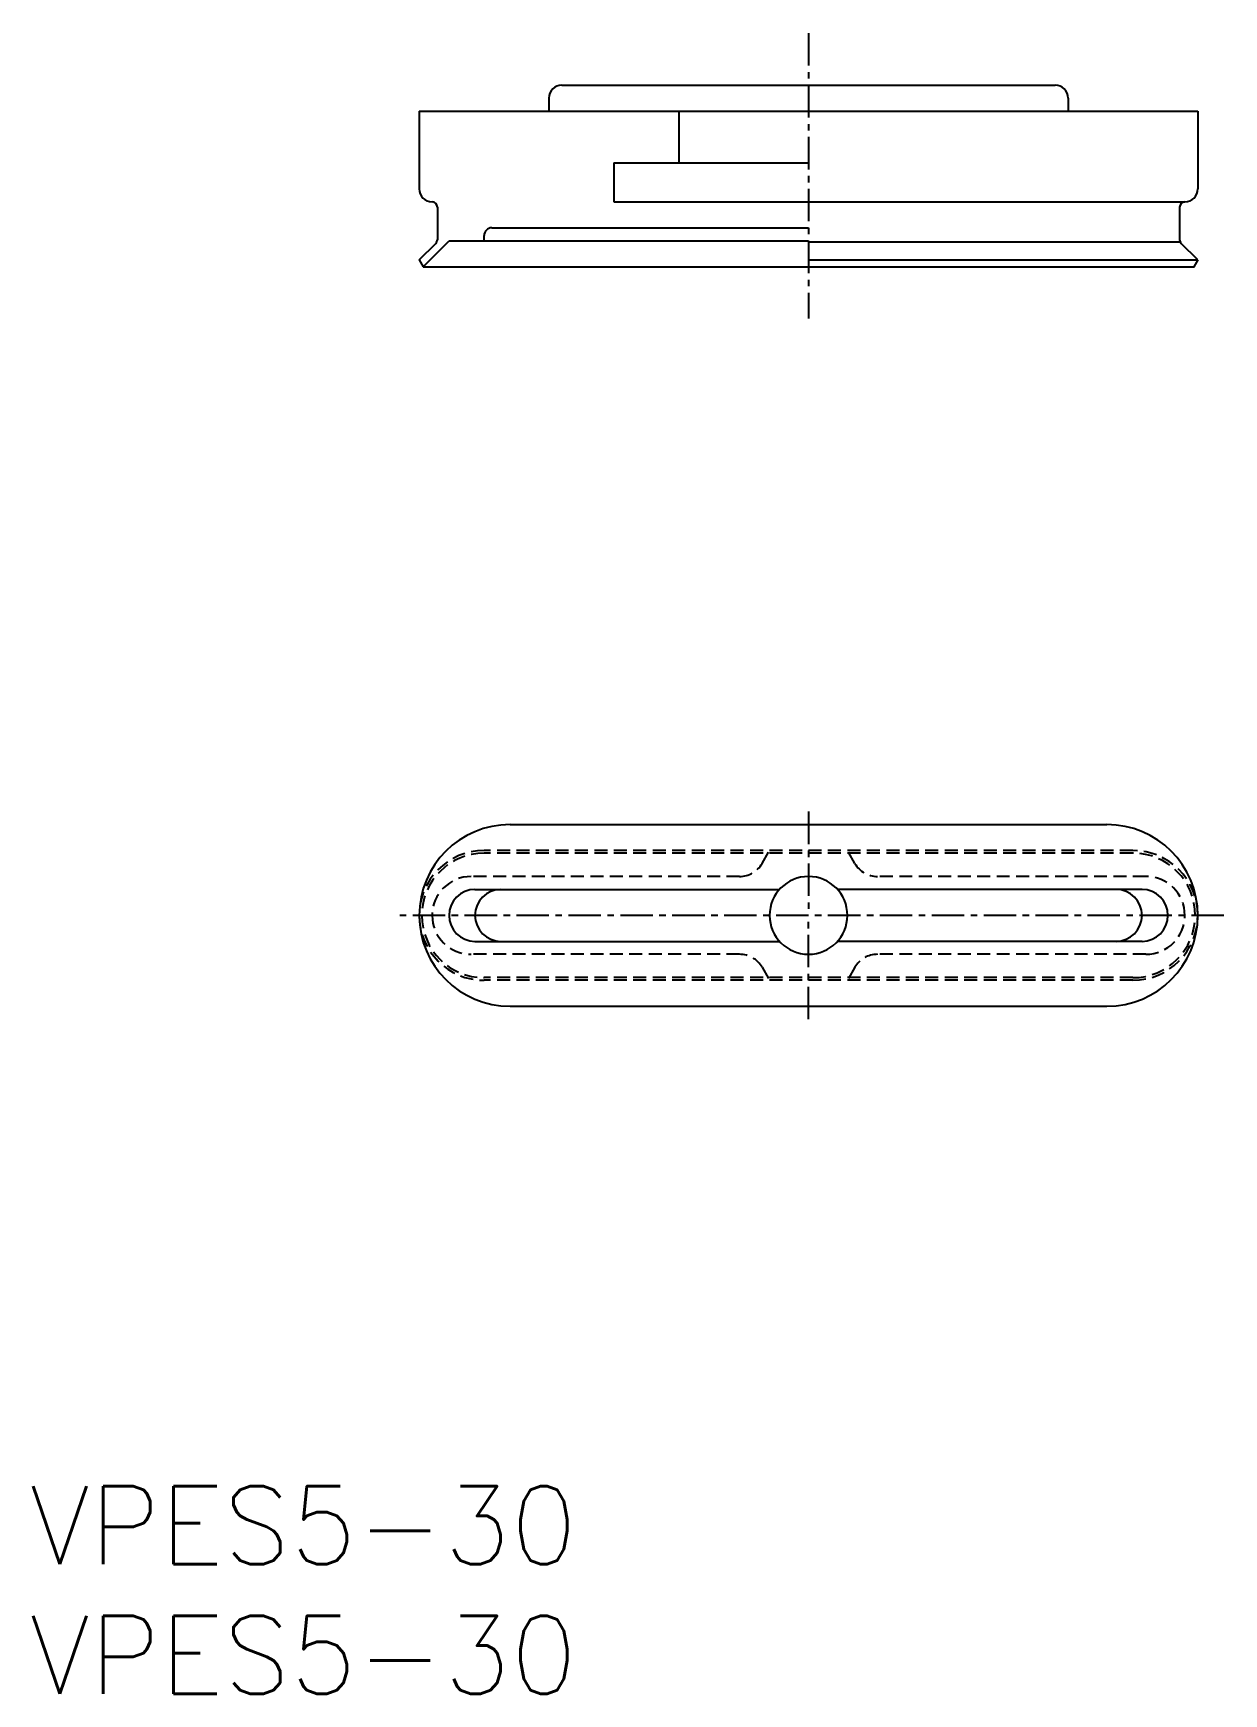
# Model space of a CAD drawing. Extents: x 0.1 to 46, y 0 to 64.
import ezdxf

# ---------------------------------------------------------------- set-up
doc = ezdxf.new("R2010")
doc.units = 0
doc.linetypes.add('CENTER', pattern=[2, 1.25, -0.25, 0.25, -0.25])
doc.linetypes.add('DASHED', pattern=[0.75, 0.5, -0.25])
doc.layers.get('0').update_dxf_attribs({"linetype": 'CONTINUOUS'})
doc.layers.add('CENTER', color=1, linetype='CENTER')
doc.styles.get("Standard").update_dxf_attribs({"font": 'txt.shx'})

# ---------------------------------------------------------------- blocks, each defined once
blk = doc.blocks.new('*U24')
at = {"color": 7, "linetype": 'CONTINUOUS'}
blk.add_text('VPES5-30', height=3, dxfattribs=at).set_placement((0, 0))
blk = doc.blocks.new('*U25')
at = {"color": 7, "linetype": 'CONTINUOUS'}
blk.add_text('VPES5-30', height=3, dxfattribs=at).set_placement((0, 5))

msp = doc.modelspace()

# ---------------------------------------------------------------- linework, layer by layer
at = {"color": 7, "linetype": 'CONTINUOUS'}
for p, q in [((20, 61.5), (20, 61)), ((20.5, 62), (39.5, 62)), ((40, 61.5), (40, 61)), ((15, 61), (45, 61)), ((15, 61), (15, 58)), ((25, 61), (25, 59)), ((45, 61), (45, 58)), ((22.5, 59), (30, 59)), ((22.5, 59), (22.5, 57.5)), ((15.7, 57.3), (15.7, 56.043)), ((22.5, 57.5), (30, 57.5)), ((30, 57.5), (44.5, 57.5)), ((44.3, 57.3), (44.3, 56.043)), ((17.8, 56.5), (30, 56.5)), ((15, 55.26), (15.641, 55.901)), ((15.15, 55), (16.15, 56)), ((16.15, 56), (30, 56)), ((17.5, 56), (17.5, 56.2)), ((30, 55.96), (44.3, 55.96)), ((45, 55.26), (44.359, 55.901)), ((15, 55.26), (15.15, 55)), ((30, 55.26), (45, 55.26)), ((45, 55.26), (44.85, 55)), ((15.15, 55), (44.85, 55)), ((18.5, 33.5), (41.5, 33.5)), ((18.5, 26.5), (41.5, 26.5))]:
    msp.add_line(p, q, dxfattribs=at)
at = {"color": 3, "linetype": 'DASHED'}
for p, q in [((42.5, 32.5), (17.5, 32.5)), ((42.5, 32.4), (17.5, 32.4)), ((28.211, 32), (28.5, 32.5)), ((31.789, 32), (31.5, 32.5)), ((27.345, 31.5), (17, 31.5)), ((43, 31.5), (32.655, 31.5)), ((27.345, 28.5), (17, 28.5)), ((43, 28.5), (32.655, 28.5)), ((42.5, 27.6), (17.5, 27.6)), ((28.211, 28), (28.5, 27.5)), ((31.789, 28), (31.5, 27.5)), ((42.5, 27.5), (17.5, 27.5))]:
    msp.add_line(p, q, dxfattribs=at)
at = {"color": 3, "linetype": 'CONTINUOUS'}
for p, q in [((17.15, 31), (28.882, 31)), ((42.85, 31), (31.118, 31)), ((17.15, 29), (28.882, 29)), ((42.85, 29), (31.118, 29))]:
    msp.add_line(p, q, dxfattribs=at)
at = {"color": 7, "linetype": 'CONTINUOUS'}
for centre, radius, start, end in [((20.5, 61.5), 0.5, 90, 180), ((39.5, 61.5), 0.5, 0, 90), ((15.5, 58), 0.5, 180, 270), ((44.5, 58), 0.5, 270, 0), ((15.5, 57.3), 0.2, 0, 90), ((44.5, 57.3), 0.2, 90, 180), ((17.8, 56.2), 0.3, 90, 180), ((15.5, 56.043), 0.2, 314.99999, 0), ((44.5, 56.043), 0.2, 180, 225.00001), ((18.5, 30), 3.5, 90, 180), ((41.5, 30), 3.5, 0, 90), ((30, 30), 1.5, 0, 180), ((18.5, 30), 3.5, 180, 270), ((30, 30), 1.5, 180, 0), ((41.5, 30), 3.5, 270, 0)]:
    msp.add_arc(centre, radius, start, end, dxfattribs=at)
at = {"color": 3, "linetype": 'DASHED'}
for centre, radius, start, end in [((17.5, 30), 2.5, 90, 180), ((17.5, 30), 2.4, 90, 180), ((42.5, 30), 2.5, 0, 90), ((42.5, 30), 2.4, 0, 90), ((17, 30), 1.5, 90, 180), ((27.345, 32.5), 1, 270, 330), ((32.655, 32.5), 1, 210, 270), ((43, 30), 1.5, 0, 90), ((17.5, 30), 2.5, 180, 270), ((17.5, 30), 2.4, 180, 270), ((17, 30), 1.5, 180, 270), ((42.5, 30), 2.5, 270, 0), ((42.5, 30), 2.4, 270, 0), ((43, 30), 1.5, 270, 0), ((27.345, 27.5), 1, 30, 90), ((32.655, 27.5), 1, 90, 150)]:
    msp.add_arc(centre, radius, start, end, dxfattribs=at)
at = {"color": 3, "linetype": 'CONTINUOUS'}
for centre, start, end in [((17.15, 30), 90, 180), ((18.15, 30), 90, 180), ((41.85, 30), 0, 90), ((42.85, 30), 0, 90), ((17.15, 30), 180, 270), ((18.15, 30), 180, 270), ((41.85, 30), 270, 0), ((42.85, 30), 270, 0)]:
    msp.add_arc(centre, 1, start, end, dxfattribs=at)
at = {"color": 7, "linetype": 'CONTINUOUS'}
msp.add_point((44.85, 55), dxfattribs=at)
at = {"layer": 'CENTER', "color": 1, "linetype": 'CENTER'}
for p, q in [((30, 64), (30, 53)), ((30, 34), (30, 30)), ((46, 30), (14, 30)), ((30, 26), (30, 30))]:
    msp.add_line(p, q, dxfattribs=at)

# ---------------------------------------------------------------- block references
at = {"color": 7, "linetype": 'CONTINUOUS'}
for name in ['*U25', '*U24']:
    msp.add_blockref(name, (0, 0), dxfattribs=at)

doc.saveas('drawing.dxf')
